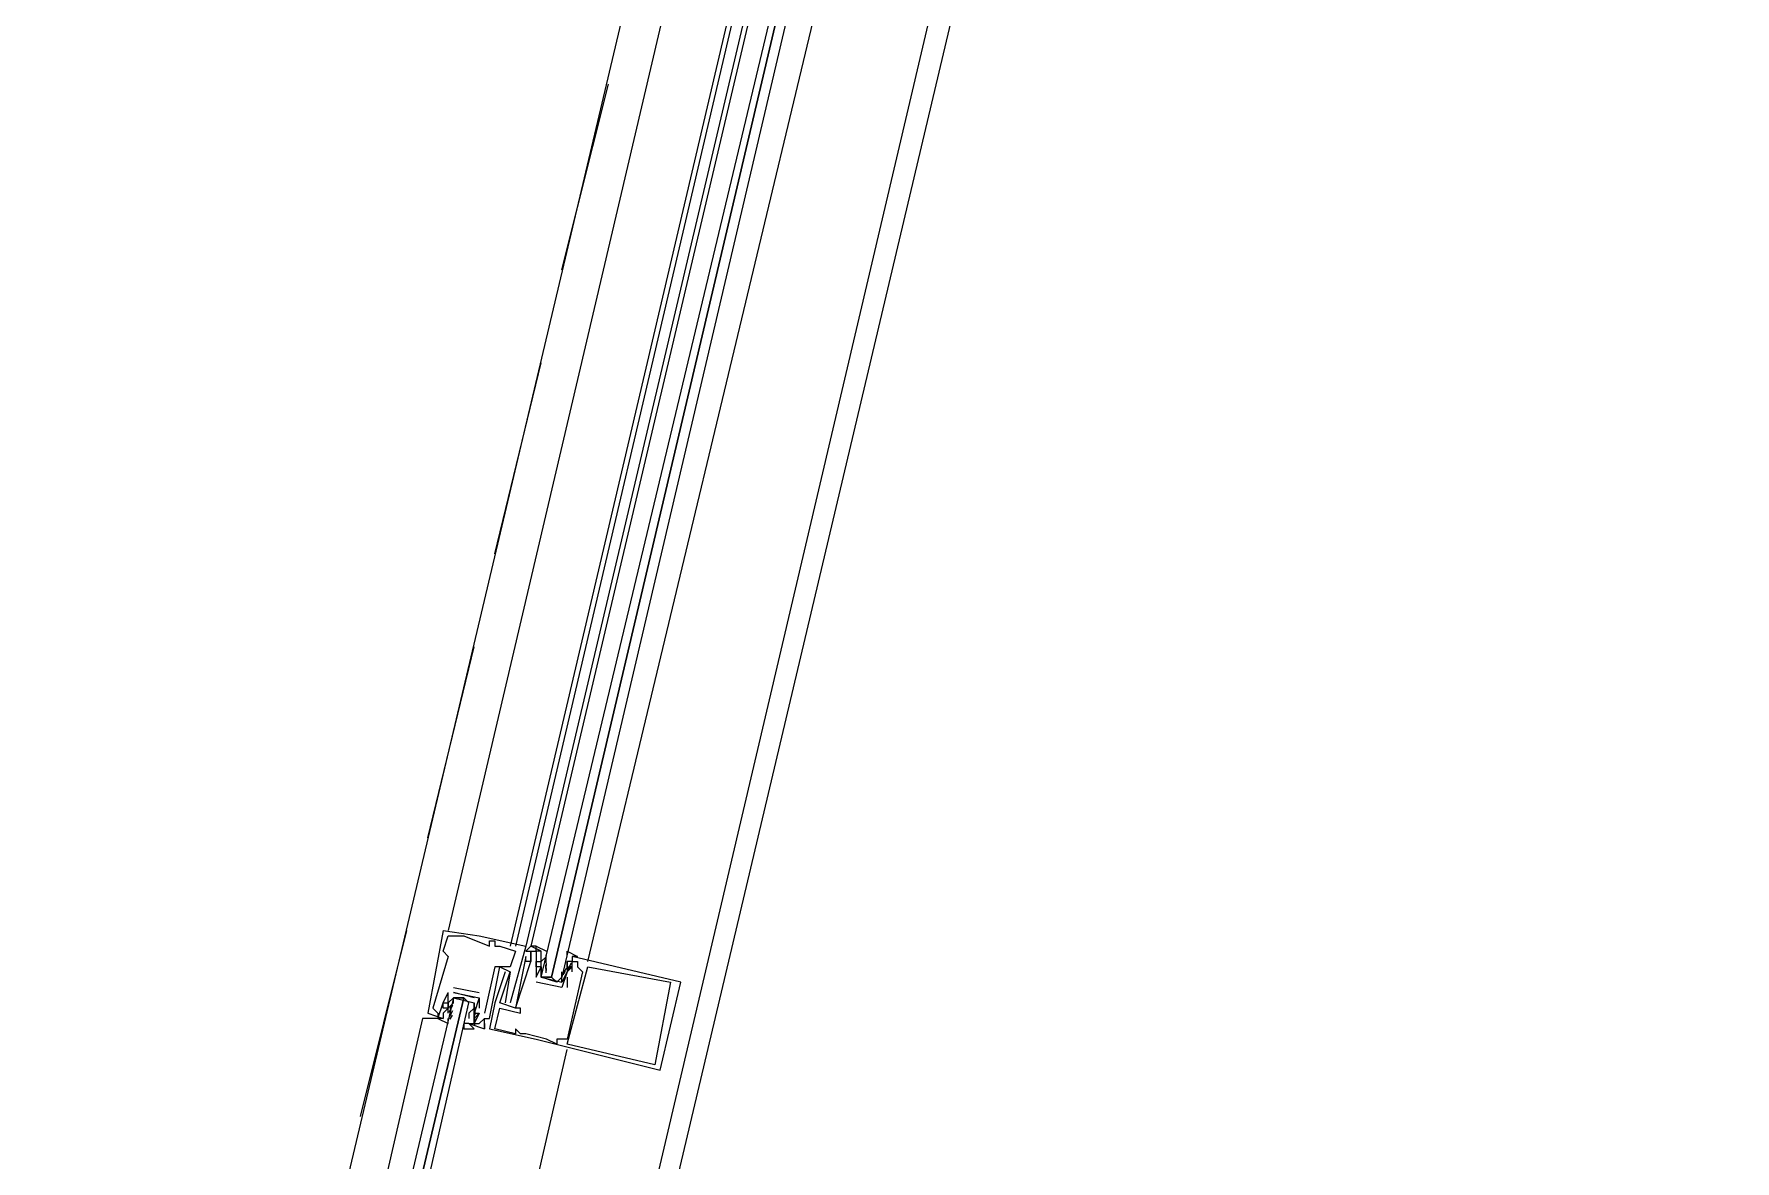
# Model space of a CAD drawing. Header units: feet. Extents: x -84 to 198, y -22 to 181.
# Drawn here: x 102.89 to 107.282, y 28.863 to 31.774 of the extents above; entities that cross this region are included whole.
import ezdxf

# ---------------------------------------------------------------- set-up
doc = ezdxf.new("R2010")
doc.units = ezdxf.units.FT
doc.layers.add('A-LINEA', color=7, linetype='CONTINUOUS')

msp = doc.modelspace()

# ---------------------------------------------------------------- linework, layer by layer
at = {"layer": 'A-LINEA'}
for p, q in [((103.5333, 24.5111), (107.3733, 40.7511)), ((103, 25.8578), (104.7067, 33.0711)), ((103.76, 25.6711), (105.4533, 32.8844)), ((104.7067, 32.6444), (103.96, 29.4578)), ((104.8667, 32.6044), (104.12, 29.4178)), ((104.88, 32.6044), (104.1333, 29.4178)), ((104.9067, 32.5911), (104.16, 29.4178)), ((104.92, 32.5911), (104.1733, 29.4178)), ((104.32, 29.3778), (105.08, 32.5511)), ((104.2533, 31.1644), (104.3733, 31.6444)), ((104.08, 30.4311), (104.2, 30.9244)), ((103.9067, 29.6978), (104.0267, 30.1911)), ((103.7333, 28.9778), (103.8533, 29.4578)), ((103.9467, 29.4578), (103.9467, 29.4578)), ((103.96, 29.4444), (103.96, 29.4444)), ((103.9733, 29.4444), (103.9733, 29.4444)), ((103.9867, 29.4444), (103.9867, 29.4444)), ((104, 29.4444), (104, 29.4444)), ((104.04, 29.4444), (104.04, 29.4444)), ((104.0667, 29.4311), (104.0667, 29.4311)), ((104.08, 29.4311), (104.08, 29.4311)), ((103.9467, 29.4044), (103.9467, 29.4044)), ((103.96, 29.3911), (103.96, 29.3911)), ((104.0667, 29.4178), (104.0667, 29.4178)), ((104.08, 29.4178), (104.08, 29.4178)), ((104.0933, 29.4178), (104.0933, 29.4178)), ((104.1333, 29.4044), (104.1333, 29.4044)), ((104.16, 29.4178), (104.16, 29.4178)), ((104.16, 29.4044), (104.16, 29.4044)), ((104.16, 29.3911), (104.16, 29.3911)), ((104.1733, 29.4178), (104.1733, 29.4178)), ((104.1733, 29.4178), (104.1733, 29.4178)), ((104.1733, 29.4178), (104.1733, 29.4178)), ((104.1733, 29.4178), (104.1733, 29.4178)), ((104.1733, 29.4044), (104.1733, 29.4044)), ((104.1733, 29.4044), (104.1733, 29.4044)), ((104.1733, 29.3911), (104.1733, 29.3911)), ((104.1867, 29.4044), (104.1867, 29.4044)), ((104.2, 29.4044), (104.2, 29.4044)), ((104.2133, 29.3911), (104.2, 29.3778)), ((104.2132, 29.368), (104.2122, 29.3799)), ((104.2126, 29.376), (104.2123, 29.3943)), ((104.2133, 29.3911), (104.2133, 29.3911)), ((104.28, 29.3911), (104.28, 29.3911)), ((104.08, 29.3644), (104.08, 29.3644)), ((104.0933, 29.3644), (104.0933, 29.3644)), ((104.1067, 29.3511), (104.1067, 29.3511)), ((104.12, 29.3644), (104.12, 29.3644)), ((104.12, 29.3511), (104.12, 29.3511)), ((104.12, 29.3511), (104.12, 29.3511)), ((104.16, 29.3778), (104.16, 29.3778)), ((104.1733, 29.3778), (104.1733, 29.3778)), ((104.1733, 29.3778), (104.1733, 29.3778)), ((104.1867, 29.3778), (104.1867, 29.3778)), ((104.1867, 29.3644), (104.1867, 29.3644)), ((104.1867, 29.3644), (104.1867, 29.3644)), ((104.1867, 29.3378), (104.1867, 29.3378)), ((104.1867, 29.3378), (104.1867, 29.3378)), ((104.2, 29.3778), (104.2, 29.3778)), ((104.2, 29.3644), (104.2, 29.3644)), ((104.2, 29.3511), (104.2, 29.3511)), ((104.2125, 29.3489), (104.2119, 29.3693)), ((104.2132, 29.3547), (104.2122, 29.3665)), ((104.2133, 29.3778), (104.2133, 29.3778)), ((104.2133, 29.3378), (104.2267, 29.3378)), ((104.2533, 29.3644), (104.2533, 29.3644)), ((104.2533, 29.3378), (104.2533, 29.3378)), ((104.2647, 29.3616), (104.255, 29.3436)), ((104.2618, 29.3533), (104.2556, 29.3432)), ((104.2667, 29.3778), (104.2667, 29.3778)), ((104.2667, 29.3644), (104.2667, 29.3778)), ((104.2667, 29.3644), (104.2667, 29.3644)), ((104.2667, 29.3511), (104.2667, 29.3511)), ((104.2667, 29.3511), (104.2667, 29.3511)), ((104.2667, 29.3511), (104.2667, 29.3511)), ((104.2667, 29.3378), (104.2667, 29.3111)), ((104.2667, 29.3378), (104.2667, 29.3378)), ((104.2769, 29.3737), (104.2685, 29.3574)), ((104.2751, 29.3667), (104.2689, 29.3565)), ((104.28, 29.3778), (104.28, 29.3778)), ((104.28, 29.3644), (104.28, 29.3644)), ((104.28, 29.3511), (104.28, 29.3511)), ((104.2933, 29.3778), (104.2933, 29.3778)), ((104.2933, 29.3644), (104.2933, 29.3644)), ((104.3067, 29.3511), (104.3067, 29.3511)), ((104.32, 29.3644), (104.32, 29.3644)), ((103.96, 29.2978), (103.96, 29.2978)), ((103.96, 29.2978), (103.96, 29.2978)), ((103.9733, 29.3111), (104.04, 29.2978)), ((103.9733, 29.3111), (103.9733, 29.3111)), ((103.9733, 29.2978), (103.9733, 29.2978)), ((103.9733, 29.2978), (103.9733, 29.2978)), ((104.0267, 29.2844), (103.9733, 29.2978)), ((104.04, 29.2978), (104.04, 29.2978)), ((104.2533, 29.3111), (104.1867, 29.3244)), ((104.1867, 29.3244), (104.1867, 29.3244)), ((104.1867, 29.3244), (104.1867, 29.3244)), ((104.2533, 29.3111), (104.2533, 29.3111)), ((104.2533, 29.3111), (104.2533, 29.3111)), ((104.2533, 29.3111), (104.2533, 29.3111)), ((104.2667, 29.3111), (104.2667, 29.3111)), ((104.5333, 29.3244), (104.5333, 29.3244)), ((104.56, 29.3244), (104.56, 29.3244)), ((103.92, 29.2578), (103.92, 29.2578)), ((103.9467, 29.2711), (103.9467, 29.2711)), ((103.9467, 29.2711), (103.9467, 29.2711)), ((103.9467, 29.2578), (103.9467, 29.2578)), ((103.96, 29.2711), (103.96, 29.2711)), ((103.96, 29.2578), (103.96, 29.2578)), ((103.96, 29.2578), (103.96, 29.2578)), ((103.96, 29.2444), (103.96, 29.2578)), ((103.962, 29.2473), (103.9716, 29.2652)), ((103.9631, 29.2352), (103.9715, 29.2515)), ((103.9649, 29.2556), (103.9711, 29.2657)), ((103.9733, 29.2711), (103.9733, 29.2711)), ((103.9867, 29.2844), (104, 29.2844)), ((104.0133, 29.2578), (104.0133, 29.2578)), ((104.0268, 29.2542), (104.0278, 29.2423)), ((104.0275, 29.26), (104.0281, 29.2396)), ((104.04, 29.2844), (104.04, 29.2844)), ((104.04, 29.2844), (104.04, 29.2844)), ((104.04, 29.2578), (104.04, 29.2578)), ((104.08, 29.2711), (104.08, 29.2711)), ((104.0933, 29.2711), (104.0933, 29.2711)), ((104.0933, 29.2578), (104.0933, 29.2578)), ((104.1067, 29.2711), (104.1067, 29.2711)), ((104.12, 29.2711), (104.12, 29.2711)), ((104.1333, 29.2578), (104.1333, 29.2578)), ((104.1333, 29.2578), (104.1333, 29.2578)), ((104.1467, 29.2578), (104.1467, 29.2578)), ((103.9067, 29.2444), (103.9067, 29.2444)), ((103.9333, 29.2444), (103.9333, 29.2444)), ((103.9333, 29.2311), (103.9333, 29.2311)), ((103.9467, 29.2311), (103.9467, 29.2311)), ((103.96, 29.2444), (103.96, 29.2444)), ((103.9649, 29.2289), (103.9711, 29.2391)), ((103.9733, 29.2444), (103.9733, 29.2444)), ((104.0133, 29.2444), (104.0133, 29.2311)), ((104.0133, 29.2444), (104.0133, 29.2444)), ((104.0133, 29.2311), (104.0133, 29.2311)), ((104.0133, 29.2178), (104.0133, 29.2178)), ((104.0267, 29.2444), (104.0267, 29.2444)), ((104.0267, 29.2444), (104.0267, 29.2444)), ((104.0267, 29.2311), (104.0267, 29.2311)), ((104.0267, 29.2311), (104.0267, 29.2311)), ((104.0267, 29.2178), (104.0267, 29.2178)), ((104.0268, 29.2276), (104.0278, 29.2157)), ((104.0274, 29.2329), (104.0277, 29.2146)), ((104.04, 29.2444), (104.04, 29.2444)), ((104.04, 29.2444), (104.04, 29.2444)), ((104.04, 29.2178), (104.04, 29.2178)), ((104.0533, 29.2444), (104.0533, 29.2444)), ((104.0533, 29.2311), (104.0533, 29.2311)), ((104.0533, 29.2311), (104.0533, 29.2311)), ((104.0533, 29.2178), (104.0533, 29.2178)), ((104.0533, 29.2044), (104.0533, 29.2044)), ((104.0533, 29.2044), (104.0533, 29.2044)), ((104.0667, 29.2311), (104.0667, 29.2311)), ((104.0667, 29.2044), (104.0667, 29.2044)), ((104.08, 29.2044), (104.08, 29.2044)), ((104.1333, 29.2044), (104.1333, 29.2044)), ((104.1467, 29.2444), (104.1467, 29.2444)), ((104.1333, 29.1911), (104.1333, 29.1911)), ((104.1467, 29.1911), (104.1467, 29.1911)), ((104.16, 29.1911), (104.16, 29.1911)), ((104.1867, 29.1778), (104.1867, 29.1778)), ((104.2133, 29.1778), (104.2133, 29.1778)), ((104.24, 29.1778), (104.24, 29.1778)), ((104.24, 29.1644), (104.24, 29.1644)), ((104.2533, 29.1778), (104.2533, 29.1778)), ((104.2667, 29.1778), (104.2667, 29.1778)), ((104.2667, 29.1644), (104.2667, 29.1644)), ((104.4933, 29.1111), (104.4933, 29.1111)), ((104.5067, 29.0978), (104.5067, 29.0978))]:
    msp.add_line(p, q, dxfattribs=at)
for points in [[(67.2267, 7.6444), (67.2667, 7.8178), (67.76, 9.9244), (68.1067, 9.9378), (69.9867, 17.8978), (72.5733, 17.2844), (72.7333, 17.9244), (80.72, 16.0444), (83.12, 15.4711), (87.16, 14.5111), (90.12, 27.0044), (94.6533, 25.9244), (94.8133, 26.5778), (97.52, 25.9378), (103.5333, 24.5111), (107.3733, 40.7511), (107.64, 40.6978), (108.9733, 40.3778), (112.68, 39.4978), (119.16, 37.9644), (119.2267, 38.2978), (125.3067, 36.8578)], [(105.0133, 32.5778), (104.2533, 29.3378), (104.24, 29.3244), (104.2267, 29.3378), (104.9867, 32.5778), (104.2267, 29.3378), (104.2133, 29.3378), (104.2, 29.3378), (104.9733, 32.5778)], [(103.9467, 29.4578), (103.9067, 29.2444), (103.9467, 29.2311)], [(103.9467, 29.4578), (104.04, 29.4444), (104.16, 29.4178), (104.12, 29.2711), (104.12, 29.2711)], [(103.9467, 29.4044), (103.96, 29.4444), (103.9733, 29.4444), (103.9867, 29.4444), (104, 29.4444), (104.0667, 29.4178), (104.0667, 29.4311), (104.08, 29.4311), (104.08, 29.4178), (104.0933, 29.4178), (104.1333, 29.4044), (104.12, 29.3644), (104.08, 29.3644), (104.0533, 29.2444)], [(103.9467, 29.4044), (103.96, 29.3911), (103.92, 29.2578), (103.9333, 29.2444), (103.9333, 29.2311), (103.9467, 29.2711), (103.9467, 29.2711), (103.96, 29.2978)], [(104.1067, 29.3511), (104.08, 29.2711), (104.0667, 29.2044), (104.1867, 29.1778), (104.5067, 29.0978), (104.56, 29.3244), (104.28, 29.3911)], [(104.28, 29.3511), (104.28, 29.3778), (104.2933, 29.3778), (104.2933, 29.3644), (104.3067, 29.3511), (104.2667, 29.1778), (104.2533, 29.1778), (104.24, 29.1778), (104.24, 29.1644), (104.2133, 29.1778), (104.16, 29.1911), (104.1467, 29.1911), (104.1333, 29.2044), (104.1333, 29.1911), (104.08, 29.2044), (104.0933, 29.2578), (104.1467, 29.2444), (104.1467, 29.2578), (104.1333, 29.2578), (104.1733, 29.3778), (104.1733, 29.3778), (104.1733, 29.4044), (104.1867, 29.4044), (104.1867, 29.3644), (104.1867, 29.3644), (104.1867, 29.3378), (104.1867, 29.3378)], [(104.2, 29.4044), (104.1733, 29.4178), (104.16, 29.4044), (104.1733, 29.4044), (104.1733, 29.3911), (104.1733, 29.3778), (104.16, 29.3778), (104.16, 29.3911), (104.1333, 29.2578), (104.0933, 29.2711), (104.12, 29.3511)], [(104.1867, 29.4044), (104.1867, 29.4178), (104.1733, 29.4178)], [(104.1867, 29.4044), (104.1867, 29.4178), (104.1733, 29.4178)], [(104.1867, 29.4044), (104.1867, 29.4178), (104.1733, 29.4178)], [(104.24, 29.3244), (104.2, 29.3378), (104.2, 29.3644), (104.2, 29.3778), (104.2, 29.3911), (104.2, 29.4044), (104.1867, 29.4044), (104.1867, 29.4178), (104.2133, 29.4044)], [(104.2667, 29.3911), (104.2667, 29.4044), (104.2933, 29.3911), (104.28, 29.3911), (104.28, 29.3778), (104.2667, 29.3778), (104.2667, 29.3644), (104.2667, 29.3511), (104.2533, 29.3244)], [(104.0133, 29.2178), (104.0533, 29.2044), (104.0533, 29.2178), (104.0533, 29.2044), (104.0533, 29.2311), (104.0667, 29.2311), (104.0933, 29.3644), (104.12, 29.3511), (104.1067, 29.2711)], [(104.1867, 29.3378), (104.2, 29.3644), (104.1867, 29.3644), (104.1867, 29.3778), (104.2, 29.3778)], [(104.2667, 29.3511), (104.2533, 29.3111), (104.1867, 29.3244)], [(104.2, 29.3644), (104.2, 29.3511), (104.2, 29.3378), (104.2533, 29.3244), (104.2533, 29.3378), (104.2533, 29.3511)], [(104.5333, 29.3244), (104.4933, 29.1111), (104.2667, 29.1644), (104.32, 29.3644), (104.5333, 29.3244)], [(104.2667, 29.3644), (104.28, 29.3644), (104.2667, 29.3511)], [(103.96, 29.2578), (103.9467, 29.2578), (103.9467, 29.2711), (103.96, 29.2711), (103.96, 29.2578), (103.96, 29.2978)], [(103.9733, 29.2978), (104.04, 29.2844), (104.0267, 29.2444), (104.04, 29.2444), (104.0267, 29.2311), (104.0267, 29.2444), (104.0267, 29.2311)], [(103.6267, 27.5778), (104.0133, 29.2711), (104, 29.2844), (103.6, 27.5911), (104, 29.2844), (103.9867, 29.2844), (103.9733, 29.2844), (103.5733, 27.5911)], [(103.9733, 29.2844), (103.96, 29.2711), (103.96, 29.2578), (103.9467, 29.2444), (103.9467, 29.2311), (103.9333, 29.2311), (103.96, 29.2178), (103.96, 29.2311)], [(103.96, 29.2578), (103.9733, 29.2711), (103.9733, 29.2844), (104.0267, 29.2711), (104.0267, 29.2578), (104.0133, 29.2444)], [(104.0133, 29.2178), (104, 29.2178), (104, 29.2044), (104.0267, 29.2044), (104.0133, 29.2178), (104.0267, 29.2178), (104.0267, 29.2311), (104.0267, 29.2444), (104.0267, 29.2578), (104.0267, 29.2711)], [(104.04, 29.2844), (104.04, 29.2844), (104.04, 29.2578)], [(103.9333, 29.2311), (103.9333, 29.2311), (103.8933, 29.2311), (103.52, 27.6044)], [(103.9333, 29.2311), (103.9333, 29.2311), (103.8933, 29.2311)], [(103.9333, 29.2311), (103.9333, 29.2311), (103.8933, 29.2311)], [(104.04, 29.2444), (104.04, 29.2444), (104.0267, 29.2178), (104.04, 29.2178), (104.0533, 29.2311), (104.0533, 29.2311)], [(103.4667, 25.7378), (103.8933, 27.5244), (104.2667, 29.1511)]]:
    msp.add_lwpolyline(points, dxfattribs=at)

doc.saveas('drawing.dxf')
